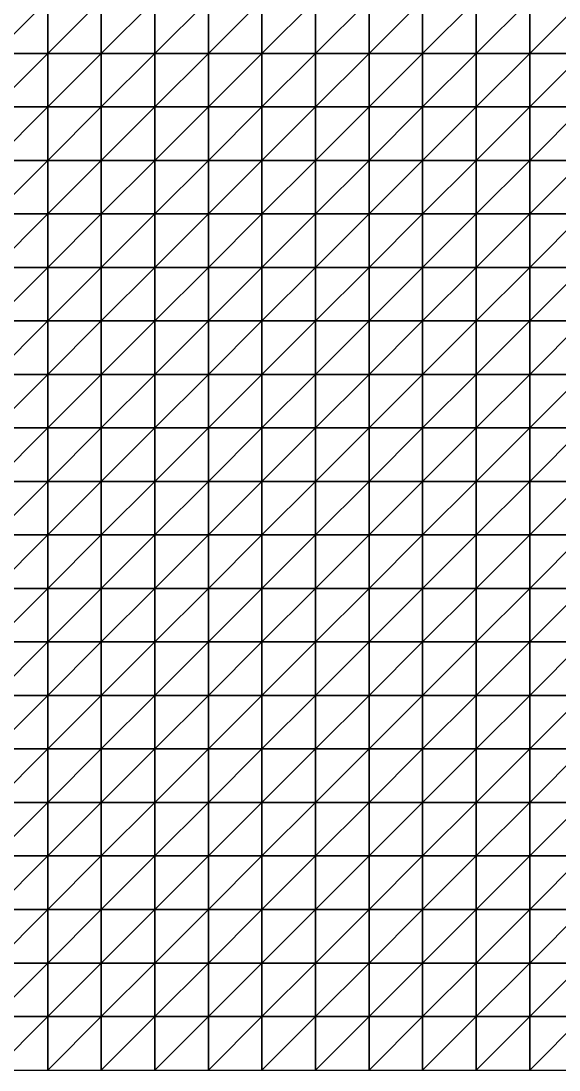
# Model space of a CAD drawing. Header units: metres. Extents: x 351000 to 353000, y 7455000 to 7457000.
# Drawn here: x 351987.5 to 352238.7, y 7455000 to 7455490.1 of the extents above; entities that cross this region are included whole.
import ezdxf

# ---------------------------------------------------------------- set-up
doc = ezdxf.new("R2010")
doc.units = ezdxf.units.M

msp = doc.modelspace()

# ---------------------------------------------------------------- linework, layer by layer
at = {"layer": 'BASE_OF_COVER_BOC'}
for points in [[(351975, 7455475, 1294.78), (352000, 7455475, 1296.85), (352000, 7455500, 1295.2)], [(351975, 7455475, 1294.78), (352000, 7455500, 1295.2), (351975, 7455500, 1294.56)], [(352000, 7455475, 1296.85), (352025, 7455475, 1296.73), (352025, 7455500, 1295)], [(352000, 7455475, 1296.85), (352025, 7455500, 1295), (352000, 7455500, 1295.2)], [(352025, 7455475, 1296.73), (352050, 7455475, 1295.6), (352050, 7455500, 1294.1)], [(352025, 7455475, 1296.73), (352050, 7455500, 1294.1), (352025, 7455500, 1295)], [(352050, 7455475, 1295.6), (352075, 7455475, 1293.83), (352075, 7455500, 1292.49)], [(352050, 7455475, 1295.6), (352075, 7455500, 1292.49), (352050, 7455500, 1294.1)], [(352075, 7455475, 1293.83), (352100, 7455475, 1291.47), (352100, 7455500, 1290.12)], [(352075, 7455475, 1293.83), (352100, 7455500, 1290.12), (352075, 7455500, 1292.49)], [(352100, 7455475, 1291.47), (352125, 7455475, 1288.56), (352125, 7455500, 1287.18)], [(352100, 7455475, 1291.47), (352125, 7455500, 1287.18), (352100, 7455500, 1290.12)], [(352125, 7455475, 1288.56), (352150, 7455475, 1285.32), (352150, 7455500, 1284.12)], [(352125, 7455475, 1288.56), (352150, 7455500, 1284.12), (352125, 7455500, 1287.18)], [(352150, 7455475, 1285.32), (352175, 7455475, 1282.26), (352175, 7455500, 1281.69)], [(352150, 7455475, 1285.32), (352175, 7455500, 1281.69), (352150, 7455500, 1284.12)], [(352175, 7455475, 1282.26), (352200, 7455475, 1280.06), (352200, 7455500, 1280.65)], [(352175, 7455475, 1282.26), (352200, 7455500, 1280.65), (352175, 7455500, 1281.69)], [(352200, 7455475, 1280.06), (352225, 7455475, 1279.4), (352225, 7455500, 1281.49)], [(352200, 7455475, 1280.06), (352225, 7455500, 1281.49), (352200, 7455500, 1280.65)], [(352225, 7455475, 1279.4), (352250, 7455475, 1280.65), (352250, 7455500, 1284.23)], [(352225, 7455475, 1279.4), (352250, 7455500, 1284.23), (352225, 7455500, 1281.49)], [(351975, 7455450, 1292.97), (352000, 7455450, 1295.26), (352000, 7455475, 1296.85)], [(351975, 7455450, 1292.97), (352000, 7455475, 1296.85), (351975, 7455475, 1294.78)], [(352000, 7455450, 1295.26), (352025, 7455450, 1296.57), (352025, 7455475, 1296.73)], [(352000, 7455450, 1295.26), (352025, 7455475, 1296.73), (352000, 7455475, 1296.85)], [(352025, 7455450, 1296.57), (352050, 7455450, 1296.89), (352050, 7455475, 1295.6)], [(352025, 7455450, 1296.57), (352050, 7455475, 1295.6), (352025, 7455475, 1296.73)], [(352050, 7455450, 1296.89), (352075, 7455450, 1294.94), (352075, 7455475, 1293.83)], [(352050, 7455450, 1296.89), (352075, 7455475, 1293.83), (352050, 7455475, 1295.6)], [(352075, 7455450, 1294.94), (352100, 7455450, 1292.58), (352100, 7455475, 1291.47)], [(352075, 7455450, 1294.94), (352100, 7455475, 1291.47), (352075, 7455475, 1293.83)], [(352100, 7455450, 1292.58), (352125, 7455450, 1289.91), (352125, 7455475, 1288.56)], [(352100, 7455450, 1292.58), (352125, 7455475, 1288.56), (352100, 7455475, 1291.47)], [(352125, 7455450, 1289.91), (352150, 7455450, 1286.97), (352150, 7455475, 1285.32)], [(352125, 7455450, 1289.91), (352150, 7455475, 1285.32), (352125, 7455475, 1288.56)], [(352150, 7455450, 1286.97), (352175, 7455450, 1283.96), (352175, 7455475, 1282.26)], [(352150, 7455450, 1286.97), (352175, 7455475, 1282.26), (352150, 7455475, 1285.32)], [(352175, 7455450, 1283.96), (352200, 7455450, 1281.31), (352200, 7455475, 1280.06)], [(352175, 7455450, 1283.96), (352200, 7455475, 1280.06), (352175, 7455475, 1282.26)], [(352200, 7455450, 1281.31), (352225, 7455450, 1279.61), (352225, 7455475, 1279.4)], [(352200, 7455450, 1281.31), (352225, 7455475, 1279.4), (352200, 7455475, 1280.06)], [(352225, 7455450, 1279.61), (352250, 7455450, 1279.4), (352250, 7455475, 1280.65)], [(352225, 7455450, 1279.61), (352250, 7455475, 1280.65), (352225, 7455475, 1279.4)], [(351975, 7455425, 1290.43), (352000, 7455425, 1293.07), (352000, 7455450, 1295.26)], [(351975, 7455425, 1290.43), (352000, 7455450, 1295.26), (351975, 7455450, 1292.97)], [(352000, 7455425, 1293.07), (352025, 7455425, 1294.92), (352025, 7455450, 1296.57)], [(352000, 7455425, 1293.07), (352025, 7455450, 1296.57), (352000, 7455450, 1295.26)], [(352025, 7455425, 1294.92), (352050, 7455425, 1295.88), (352050, 7455450, 1296.89)], [(352025, 7455425, 1294.92), (352050, 7455450, 1296.89), (352025, 7455450, 1296.57)], [(352050, 7455425, 1295.88), (352075, 7455425, 1295.55), (352075, 7455450, 1294.94)], [(352050, 7455425, 1295.88), (352075, 7455450, 1294.94), (352050, 7455450, 1296.89)], [(352075, 7455425, 1295.55), (352100, 7455425, 1293.26), (352100, 7455450, 1292.58)], [(352075, 7455425, 1295.55), (352100, 7455450, 1292.58), (352075, 7455450, 1294.94)], [(352100, 7455425, 1293.26), (352125, 7455425, 1290.9), (352125, 7455450, 1289.91)], [(352100, 7455425, 1293.26), (352125, 7455450, 1289.91), (352100, 7455450, 1292.58)], [(352125, 7455425, 1290.9), (352150, 7455425, 1288.53), (352150, 7455450, 1286.97)], [(352125, 7455425, 1290.9), (352150, 7455450, 1286.97), (352125, 7455450, 1289.91)], [(352150, 7455425, 1288.53), (352175, 7455425, 1286.1), (352175, 7455450, 1283.96)], [(352150, 7455425, 1288.53), (352175, 7455450, 1283.96), (352150, 7455450, 1286.97)], [(352175, 7455425, 1286.1), (352200, 7455425, 1283.7), (352200, 7455450, 1281.31)], [(352175, 7455425, 1286.1), (352200, 7455450, 1281.31), (352175, 7455450, 1283.96)], [(352200, 7455425, 1283.7), (352225, 7455425, 1281.62), (352225, 7455450, 1279.61)], [(352200, 7455425, 1283.7), (352225, 7455450, 1279.61), (352200, 7455450, 1281.31)], [(352225, 7455425, 1281.62), (352250, 7455425, 1280.34), (352250, 7455450, 1279.4)], [(352225, 7455425, 1281.62), (352250, 7455450, 1279.4), (352225, 7455450, 1279.61)], [(351975, 7455400, 1287.72), (352000, 7455400, 1290.81), (352000, 7455425, 1293.07)], [(351975, 7455400, 1287.72), (352000, 7455425, 1293.07), (351975, 7455425, 1290.43)], [(352000, 7455400, 1290.81), (352025, 7455400, 1293.33), (352025, 7455425, 1294.92)], [(352000, 7455400, 1290.81), (352025, 7455425, 1294.92), (352000, 7455425, 1293.07)], [(352025, 7455400, 1293.33), (352050, 7455400, 1295.08), (352050, 7455425, 1295.88)], [(352025, 7455400, 1293.33), (352050, 7455425, 1295.88), (352025, 7455425, 1294.92)], [(352050, 7455400, 1295.08), (352075, 7455400, 1295.51), (352075, 7455425, 1295.55)], [(352050, 7455400, 1295.08), (352075, 7455425, 1295.55), (352050, 7455425, 1295.88)], [(352075, 7455400, 1295.51), (352100, 7455400, 1293.53), (352100, 7455425, 1293.26)], [(352075, 7455400, 1295.51), (352100, 7455425, 1293.26), (352075, 7455425, 1295.55)], [(352100, 7455400, 1293.53), (352125, 7455400, 1291.59), (352125, 7455425, 1290.9)], [(352100, 7455400, 1293.53), (352125, 7455425, 1290.9), (352100, 7455425, 1293.26)], [(352125, 7455400, 1291.59), (352150, 7455400, 1289.84), (352150, 7455425, 1288.53)], [(352125, 7455400, 1291.59), (352150, 7455425, 1288.53), (352125, 7455425, 1290.9)], [(352150, 7455400, 1289.84), (352175, 7455400, 1288.21), (352175, 7455425, 1286.1)], [(352150, 7455400, 1289.84), (352175, 7455425, 1286.1), (352150, 7455425, 1288.53)], [(352175, 7455400, 1288.21), (352200, 7455400, 1286.48), (352200, 7455425, 1283.7)], [(352175, 7455400, 1288.21), (352200, 7455425, 1283.7), (352175, 7455425, 1286.1)], [(352200, 7455400, 1286.48), (352225, 7455400, 1284.62), (352225, 7455425, 1281.62)], [(352200, 7455400, 1286.48), (352225, 7455425, 1281.62), (352200, 7455425, 1283.7)], [(352225, 7455400, 1284.62), (352250, 7455400, 1282.82), (352250, 7455425, 1280.34)], [(352225, 7455400, 1284.62), (352250, 7455425, 1280.34), (352225, 7455425, 1281.62)], [(351975, 7455375, 1285.42), (352000, 7455375, 1288.95), (352000, 7455400, 1290.81)], [(351975, 7455375, 1285.42), (352000, 7455400, 1290.81), (351975, 7455400, 1287.72)], [(352000, 7455375, 1288.95), (352025, 7455375, 1292.11), (352025, 7455400, 1293.33)], [(352000, 7455375, 1288.95), (352025, 7455400, 1293.33), (352000, 7455400, 1290.81)], [(352025, 7455375, 1292.11), (352050, 7455375, 1294.64), (352050, 7455400, 1295.08)], [(352025, 7455375, 1292.11), (352050, 7455400, 1295.08), (352025, 7455400, 1293.33)], [(352050, 7455375, 1294.64), (352075, 7455375, 1294.9), (352075, 7455400, 1295.51)], [(352050, 7455375, 1294.64), (352075, 7455400, 1295.51), (352050, 7455400, 1295.08)], [(352075, 7455375, 1294.9), (352100, 7455375, 1293.65), (352100, 7455400, 1293.53)], [(352075, 7455375, 1294.9), (352100, 7455400, 1293.53), (352075, 7455400, 1295.51)], [(352100, 7455375, 1293.65), (352125, 7455375, 1292.23), (352125, 7455400, 1291.59)], [(352100, 7455375, 1293.65), (352125, 7455400, 1291.59), (352100, 7455400, 1293.53)], [(352125, 7455375, 1292.23), (352150, 7455375, 1291.02), (352150, 7455400, 1289.84)], [(352125, 7455375, 1292.23), (352150, 7455400, 1289.84), (352125, 7455400, 1291.59)], [(352150, 7455375, 1291.02), (352175, 7455375, 1290.02), (352175, 7455400, 1288.21)], [(352150, 7455375, 1291.02), (352175, 7455400, 1288.21), (352150, 7455400, 1289.84)], [(352175, 7455375, 1290.02), (352200, 7455375, 1288.98), (352200, 7455400, 1286.48)], [(352175, 7455375, 1290.02), (352200, 7455400, 1286.48), (352175, 7455400, 1288.21)], [(352200, 7455375, 1288.98), (352225, 7455375, 1287.58), (352225, 7455400, 1284.62)], [(352200, 7455375, 1288.98), (352225, 7455400, 1284.62), (352200, 7455400, 1286.48)], [(352225, 7455375, 1287.58), (352250, 7455375, 1285.46), (352250, 7455400, 1282.82)], [(352225, 7455375, 1287.58), (352250, 7455400, 1282.82), (352225, 7455400, 1284.62)], [(351975, 7455350, 1282.24), (352000, 7455350, 1286.82), (352000, 7455375, 1288.95)], [(351975, 7455350, 1282.24), (352000, 7455375, 1288.95), (351975, 7455375, 1285.42)], [(352000, 7455350, 1286.82), (352025, 7455350, 1290.61), (352025, 7455375, 1292.11)], [(352000, 7455350, 1286.82), (352025, 7455375, 1292.11), (352000, 7455375, 1288.95)], [(352025, 7455350, 1290.61), (352050, 7455350, 1293.07), (352050, 7455375, 1294.64)], [(352025, 7455350, 1290.61), (352050, 7455375, 1294.64), (352025, 7455375, 1292.11)], [(352050, 7455350, 1293.07), (352075, 7455350, 1294.06), (352075, 7455375, 1294.9)], [(352050, 7455350, 1293.07), (352075, 7455375, 1294.9), (352050, 7455375, 1294.64)], [(352075, 7455350, 1294.06), (352100, 7455350, 1293.88), (352100, 7455375, 1293.65)], [(352075, 7455350, 1294.06), (352100, 7455375, 1293.65), (352075, 7455375, 1294.9)], [(352100, 7455350, 1293.88), (352125, 7455350, 1293.07), (352125, 7455375, 1292.23)], [(352100, 7455350, 1293.88), (352125, 7455375, 1292.23), (352100, 7455375, 1293.65)], [(352125, 7455350, 1293.07), (352150, 7455350, 1292.15), (352150, 7455375, 1291.02)], [(352125, 7455350, 1293.07), (352150, 7455375, 1291.02), (352125, 7455375, 1292.23)], [(352150, 7455350, 1292.15), (352175, 7455350, 1291.36), (352175, 7455375, 1290.02)], [(352150, 7455350, 1292.15), (352175, 7455375, 1290.02), (352150, 7455375, 1291.02)], [(352175, 7455350, 1291.36), (352200, 7455350, 1290.57), (352200, 7455375, 1288.98)], [(352175, 7455350, 1291.36), (352200, 7455375, 1288.98), (352175, 7455375, 1290.02)], [(352200, 7455350, 1290.57), (352225, 7455350, 1289.48), (352225, 7455375, 1287.58)], [(352200, 7455350, 1290.57), (352225, 7455375, 1287.58), (352200, 7455375, 1288.98)], [(352225, 7455350, 1289.48), (352250, 7455350, 1286.37), (352250, 7455375, 1285.46)], [(352225, 7455350, 1289.48), (352250, 7455375, 1285.46), (352225, 7455375, 1287.58)], [(351975, 7455325, 1278.02), (352000, 7455325, 1282.52), (352000, 7455350, 1286.82)], [(351975, 7455325, 1278.02), (352000, 7455350, 1286.82), (351975, 7455350, 1282.24)], [(352000, 7455325, 1282.52), (352025, 7455325, 1287.05), (352025, 7455350, 1290.61)], [(352000, 7455325, 1282.52), (352025, 7455350, 1290.61), (352000, 7455350, 1286.82)], [(352025, 7455325, 1287.05), (352050, 7455325, 1290.82), (352050, 7455350, 1293.07)], [(352025, 7455325, 1287.05), (352050, 7455350, 1293.07), (352025, 7455350, 1290.61)], [(352050, 7455325, 1290.82), (352075, 7455325, 1293.25), (352075, 7455350, 1294.06)], [(352050, 7455325, 1290.82), (352075, 7455350, 1294.06), (352050, 7455350, 1293.07)], [(352075, 7455325, 1293.25), (352100, 7455325, 1294.2), (352100, 7455350, 1293.88)], [(352075, 7455325, 1293.25), (352100, 7455350, 1293.88), (352075, 7455350, 1294.06)], [(352100, 7455325, 1294.2), (352125, 7455325, 1293.96), (352125, 7455350, 1293.07)], [(352100, 7455325, 1294.2), (352125, 7455350, 1293.07), (352100, 7455350, 1293.88)], [(352125, 7455325, 1293.96), (352150, 7455325, 1293.04), (352150, 7455350, 1292.15)], [(352125, 7455325, 1293.96), (352150, 7455350, 1292.15), (352125, 7455350, 1293.07)], [(352150, 7455325, 1293.04), (352175, 7455325, 1291.91), (352175, 7455350, 1291.36)], [(352150, 7455325, 1293.04), (352175, 7455350, 1291.36), (352150, 7455350, 1292.15)], [(352175, 7455325, 1291.91), (352200, 7455325, 1290.78), (352200, 7455350, 1290.57)], [(352175, 7455325, 1291.91), (352200, 7455350, 1290.57), (352175, 7455350, 1291.36)], [(352200, 7455325, 1290.78), (352225, 7455325, 1289.53), (352225, 7455350, 1289.48)], [(352200, 7455325, 1290.78), (352225, 7455350, 1289.48), (352200, 7455350, 1290.57)], [(352225, 7455325, 1289.53), (352250, 7455325, 1287.32), (352250, 7455350, 1286.37)], [(352225, 7455325, 1289.53), (352250, 7455350, 1286.37), (352225, 7455350, 1289.48)], [(351975, 7455300, 1276.53), (352000, 7455300, 1280.46), (352000, 7455325, 1282.52)], [(351975, 7455300, 1276.53), (352000, 7455325, 1282.52), (351975, 7455325, 1278.02)], [(352000, 7455300, 1280.46), (352025, 7455300, 1284.98), (352025, 7455325, 1287.05)], [(352000, 7455300, 1280.46), (352025, 7455325, 1287.05), (352000, 7455325, 1282.52)], [(352025, 7455300, 1284.98), (352050, 7455300, 1289.28), (352050, 7455325, 1290.82)], [(352025, 7455300, 1284.98), (352050, 7455325, 1290.82), (352025, 7455325, 1287.05)], [(352050, 7455300, 1289.28), (352075, 7455300, 1292.54), (352075, 7455325, 1293.25)], [(352050, 7455300, 1289.28), (352075, 7455325, 1293.25), (352050, 7455325, 1290.82)], [(352075, 7455300, 1292.54), (352100, 7455300, 1294.24), (352100, 7455325, 1294.2)], [(352075, 7455300, 1292.54), (352100, 7455325, 1294.2), (352075, 7455325, 1293.25)], [(352100, 7455300, 1294.24), (352125, 7455300, 1294.32), (352125, 7455325, 1293.96)], [(352100, 7455300, 1294.24), (352125, 7455325, 1293.96), (352100, 7455325, 1294.2)], [(352125, 7455300, 1294.32), (352150, 7455300, 1293.15), (352150, 7455325, 1293.04)], [(352125, 7455300, 1294.32), (352150, 7455325, 1293.04), (352125, 7455325, 1293.96)], [(352150, 7455300, 1293.15), (352175, 7455300, 1291.34), (352175, 7455325, 1291.91)], [(352150, 7455300, 1293.15), (352175, 7455325, 1291.91), (352150, 7455325, 1293.04)], [(352175, 7455300, 1291.34), (352200, 7455300, 1289.41), (352200, 7455325, 1290.78)], [(352175, 7455300, 1291.34), (352200, 7455325, 1290.78), (352175, 7455325, 1291.91)], [(352200, 7455300, 1289.41), (352225, 7455300, 1287.61), (352225, 7455325, 1289.53)], [(352200, 7455300, 1289.41), (352225, 7455325, 1289.53), (352200, 7455325, 1290.78)], [(352225, 7455300, 1287.61), (352250, 7455300, 1285.84), (352250, 7455325, 1287.32)], [(352225, 7455300, 1287.61), (352250, 7455325, 1287.32), (352225, 7455325, 1289.53)], [(351975, 7455275, 1278.51), (352000, 7455275, 1281.41), (352000, 7455300, 1280.46)], [(351975, 7455275, 1278.51), (352000, 7455300, 1280.46), (351975, 7455300, 1276.53)], [(352000, 7455275, 1281.41), (352025, 7455275, 1284.97), (352025, 7455300, 1284.98)], [(352000, 7455275, 1281.41), (352025, 7455300, 1284.98), (352000, 7455300, 1280.46)], [(352025, 7455275, 1284.97), (352050, 7455275, 1288.65), (352050, 7455300, 1289.28)], [(352025, 7455275, 1284.97), (352050, 7455300, 1289.28), (352025, 7455300, 1284.98)], [(352050, 7455275, 1288.65), (352075, 7455275, 1291.69), (352075, 7455300, 1292.54)], [(352050, 7455275, 1288.65), (352075, 7455300, 1292.54), (352050, 7455300, 1289.28)], [(352075, 7455275, 1291.69), (352100, 7455275, 1293.39), (352100, 7455300, 1294.24)], [(352075, 7455275, 1291.69), (352100, 7455300, 1294.24), (352075, 7455300, 1292.54)], [(352100, 7455275, 1293.39), (352125, 7455275, 1293.42), (352125, 7455300, 1294.32)], [(352100, 7455275, 1293.39), (352125, 7455300, 1294.32), (352100, 7455300, 1294.24)], [(352125, 7455275, 1293.42), (352150, 7455275, 1291.93), (352150, 7455300, 1293.15)], [(352125, 7455275, 1293.42), (352150, 7455300, 1293.15), (352125, 7455300, 1294.32)], [(352150, 7455275, 1291.93), (352175, 7455275, 1289.47), (352175, 7455300, 1291.34)], [(352150, 7455275, 1291.93), (352175, 7455300, 1291.34), (352150, 7455300, 1293.15)], [(352175, 7455275, 1289.47), (352200, 7455275, 1286.76), (352200, 7455300, 1289.41)], [(352175, 7455275, 1289.47), (352200, 7455300, 1289.41), (352175, 7455300, 1291.34)], [(352200, 7455275, 1286.76), (352225, 7455275, 1284.37), (352225, 7455300, 1287.61)], [(352200, 7455275, 1286.76), (352225, 7455300, 1287.61), (352200, 7455300, 1289.41)], [(352225, 7455275, 1284.37), (352250, 7455275, 1282.53), (352250, 7455300, 1285.84)], [(352225, 7455275, 1284.37), (352250, 7455300, 1285.84), (352225, 7455300, 1287.61)], [(351975, 7455250, 1283.41), (352000, 7455250, 1284.94), (352000, 7455275, 1281.41)], [(351975, 7455250, 1283.41), (352000, 7455275, 1281.41), (351975, 7455275, 1278.51)], [(352000, 7455250, 1284.94), (352025, 7455250, 1286.73), (352025, 7455275, 1284.97)], [(352000, 7455250, 1284.94), (352025, 7455275, 1284.97), (352000, 7455275, 1281.41)], [(352025, 7455250, 1286.73), (352050, 7455250, 1288.66), (352050, 7455275, 1288.65)], [(352025, 7455250, 1286.73), (352050, 7455275, 1288.65), (352025, 7455275, 1284.97)], [(352050, 7455250, 1288.66), (352075, 7455250, 1290.34), (352075, 7455275, 1291.69)], [(352050, 7455250, 1288.66), (352075, 7455275, 1291.69), (352050, 7455275, 1288.65)], [(352075, 7455250, 1290.34), (352100, 7455250, 1291.21), (352100, 7455275, 1293.39)], [(352075, 7455250, 1290.34), (352100, 7455275, 1293.39), (352075, 7455275, 1291.69)], [(352100, 7455250, 1291.21), (352125, 7455250, 1290.87), (352125, 7455275, 1293.42)], [(352100, 7455250, 1291.21), (352125, 7455275, 1293.42), (352100, 7455275, 1293.39)], [(352125, 7455250, 1290.87), (352150, 7455250, 1289.21), (352150, 7455275, 1291.93)], [(352125, 7455250, 1290.87), (352150, 7455275, 1291.93), (352125, 7455275, 1293.42)], [(352150, 7455250, 1289.21), (352175, 7455250, 1286.59), (352175, 7455275, 1289.47)], [(352150, 7455250, 1289.21), (352175, 7455275, 1289.47), (352150, 7455275, 1291.93)], [(352175, 7455250, 1286.59), (352200, 7455250, 1283.66), (352200, 7455275, 1286.76)], [(352175, 7455250, 1286.59), (352200, 7455275, 1286.76), (352175, 7455275, 1289.47)], [(352200, 7455250, 1283.66), (352225, 7455250, 1281.15), (352225, 7455275, 1284.37)], [(352200, 7455250, 1283.66), (352225, 7455275, 1284.37), (352200, 7455275, 1286.76)], [(352225, 7455250, 1281.15), (352250, 7455250, 1279.53), (352250, 7455275, 1282.53)], [(352225, 7455250, 1281.15), (352250, 7455275, 1282.53), (352225, 7455275, 1284.37)], [(351975, 7455225, 1288.73), (352000, 7455225, 1289.41), (352000, 7455250, 1284.94)], [(351975, 7455225, 1288.73), (352000, 7455250, 1284.94), (351975, 7455250, 1283.41)], [(352000, 7455225, 1289.41), (352025, 7455225, 1289.23), (352025, 7455250, 1286.73)], [(352000, 7455225, 1289.41), (352025, 7455250, 1286.73), (352000, 7455250, 1284.94)], [(352025, 7455225, 1289.23), (352050, 7455225, 1288.78), (352050, 7455250, 1288.66)], [(352025, 7455225, 1289.23), (352050, 7455250, 1288.66), (352025, 7455250, 1286.73)], [(352050, 7455225, 1288.78), (352075, 7455225, 1288.36), (352075, 7455250, 1290.34)], [(352050, 7455225, 1288.78), (352075, 7455250, 1290.34), (352050, 7455250, 1288.66)], [(352075, 7455225, 1288.36), (352100, 7455225, 1287.85), (352100, 7455250, 1291.21)], [(352075, 7455225, 1288.36), (352100, 7455250, 1291.21), (352075, 7455250, 1290.34)], [(352100, 7455225, 1287.85), (352125, 7455225, 1286.96), (352125, 7455250, 1290.87)], [(352100, 7455225, 1287.85), (352125, 7455250, 1290.87), (352100, 7455250, 1291.21)], [(352125, 7455225, 1286.96), (352150, 7455225, 1285.48), (352150, 7455250, 1289.21)], [(352125, 7455225, 1286.96), (352150, 7455250, 1289.21), (352125, 7455250, 1290.87)], [(352150, 7455225, 1285.48), (352175, 7455225, 1283.46), (352175, 7455250, 1286.59)], [(352150, 7455225, 1285.48), (352175, 7455250, 1286.59), (352150, 7455250, 1289.21)], [(352175, 7455225, 1283.46), (352200, 7455225, 1281.26), (352200, 7455250, 1283.66)], [(352175, 7455225, 1283.46), (352200, 7455250, 1283.66), (352175, 7455250, 1286.59)], [(352200, 7455225, 1281.26), (352225, 7455225, 1279.45), (352225, 7455250, 1281.15)], [(352200, 7455225, 1281.26), (352225, 7455250, 1281.15), (352200, 7455250, 1283.66)], [(352225, 7455225, 1279.45), (352250, 7455225, 1278.53), (352250, 7455250, 1279.53)], [(352225, 7455225, 1279.45), (352250, 7455250, 1279.53), (352225, 7455250, 1281.15)], [(351975, 7455200, 1289.91), (352000, 7455200, 1289.63), (352000, 7455225, 1289.41)], [(351975, 7455200, 1289.91), (352000, 7455225, 1289.41), (351975, 7455225, 1288.73)], [(352000, 7455200, 1289.63), (352025, 7455200, 1289.58), (352025, 7455225, 1289.23)], [(352000, 7455200, 1289.63), (352025, 7455225, 1289.23), (352000, 7455225, 1289.41)], [(352025, 7455200, 1289.58), (352050, 7455200, 1288.58), (352050, 7455225, 1288.78)], [(352025, 7455200, 1289.58), (352050, 7455225, 1288.78), (352025, 7455225, 1289.23)], [(352050, 7455200, 1288.58), (352075, 7455200, 1286.06), (352075, 7455225, 1288.36)], [(352050, 7455200, 1288.58), (352075, 7455225, 1288.36), (352050, 7455225, 1288.78)], [(352075, 7455200, 1286.06), (352100, 7455200, 1284.1), (352100, 7455225, 1287.85)], [(352075, 7455200, 1286.06), (352100, 7455225, 1287.85), (352075, 7455225, 1288.36)], [(352100, 7455200, 1284.1), (352125, 7455200, 1282.76), (352125, 7455225, 1286.96)], [(352100, 7455200, 1284.1), (352125, 7455225, 1286.96), (352100, 7455225, 1287.85)], [(352125, 7455200, 1282.76), (352150, 7455200, 1281.85), (352150, 7455225, 1285.48)], [(352125, 7455200, 1282.76), (352150, 7455225, 1285.48), (352125, 7455225, 1286.96)], [(352150, 7455200, 1281.85), (352175, 7455200, 1281.14), (352175, 7455225, 1283.46)], [(352150, 7455200, 1281.85), (352175, 7455225, 1283.46), (352150, 7455225, 1285.48)], [(352175, 7455200, 1281.14), (352200, 7455200, 1280.55), (352200, 7455225, 1281.26)], [(352175, 7455200, 1281.14), (352200, 7455225, 1281.26), (352175, 7455225, 1283.46)], [(352200, 7455200, 1280.55), (352225, 7455200, 1280.24), (352225, 7455225, 1279.45)], [(352200, 7455200, 1280.55), (352225, 7455225, 1279.45), (352200, 7455225, 1281.26)], [(352225, 7455200, 1280.24), (352250, 7455200, 1280.5), (352250, 7455225, 1278.53)], [(352225, 7455200, 1280.24), (352250, 7455225, 1278.53), (352225, 7455225, 1279.45)], [(351975, 7455175, 1290.62), (352000, 7455175, 1289.66), (352000, 7455200, 1289.63)], [(351975, 7455175, 1290.62), (352000, 7455200, 1289.63), (351975, 7455200, 1289.91)], [(352000, 7455175, 1289.66), (352025, 7455175, 1288.94), (352025, 7455200, 1289.58)], [(352000, 7455175, 1289.66), (352025, 7455200, 1289.58), (352000, 7455200, 1289.63)], [(352025, 7455175, 1288.94), (352050, 7455175, 1288.04), (352050, 7455200, 1288.58)], [(352025, 7455175, 1288.94), (352050, 7455200, 1288.58), (352025, 7455200, 1289.58)], [(352050, 7455175, 1288.04), (352075, 7455175, 1284.13), (352075, 7455200, 1286.06)], [(352050, 7455175, 1288.04), (352075, 7455200, 1286.06), (352050, 7455200, 1288.58)], [(352075, 7455175, 1284.13), (352100, 7455175, 1281.2), (352100, 7455200, 1284.1)], [(352075, 7455175, 1284.13), (352100, 7455200, 1284.1), (352075, 7455200, 1286.06)], [(352100, 7455175, 1281.2), (352125, 7455175, 1279.67), (352125, 7455200, 1282.76)], [(352100, 7455175, 1281.2), (352125, 7455200, 1282.76), (352100, 7455200, 1284.1)], [(352125, 7455175, 1279.67), (352150, 7455175, 1279.53), (352150, 7455200, 1281.85)], [(352125, 7455175, 1279.67), (352150, 7455200, 1281.85), (352125, 7455200, 1282.76)], [(352150, 7455175, 1279.53), (352175, 7455175, 1280.42), (352175, 7455200, 1281.14)], [(352150, 7455175, 1279.53), (352175, 7455200, 1281.14), (352150, 7455200, 1281.85)], [(352175, 7455175, 1280.42), (352200, 7455175, 1281.85), (352200, 7455200, 1280.55)], [(352175, 7455175, 1280.42), (352200, 7455200, 1280.55), (352175, 7455200, 1281.14)], [(352200, 7455175, 1281.85), (352225, 7455175, 1283.47), (352225, 7455200, 1280.24)], [(352200, 7455175, 1281.85), (352225, 7455200, 1280.24), (352200, 7455200, 1280.55)], [(352225, 7455175, 1283.47), (352250, 7455175, 1285.12), (352250, 7455200, 1280.5)], [(352225, 7455175, 1283.47), (352250, 7455200, 1280.5), (352225, 7455200, 1280.24)], [(351975, 7455150, 1290.89), (352000, 7455150, 1289.66), (352000, 7455175, 1289.66)], [(351975, 7455150, 1290.89), (352000, 7455175, 1289.66), (351975, 7455175, 1290.62)], [(352000, 7455150, 1289.66), (352025, 7455150, 1288.61), (352025, 7455175, 1288.94)], [(352000, 7455150, 1289.66), (352025, 7455175, 1288.94), (352000, 7455175, 1289.66)], [(352025, 7455150, 1288.61), (352050, 7455150, 1287.46), (352050, 7455175, 1288.04)], [(352025, 7455150, 1288.61), (352050, 7455175, 1288.04), (352025, 7455175, 1288.94)], [(352050, 7455150, 1287.46), (352075, 7455150, 1283.33), (352075, 7455175, 1284.13)], [(352050, 7455150, 1287.46), (352075, 7455175, 1284.13), (352050, 7455175, 1288.04)], [(352075, 7455150, 1283.33), (352100, 7455150, 1280.17), (352100, 7455175, 1281.2)], [(352075, 7455150, 1283.33), (352100, 7455175, 1281.2), (352075, 7455175, 1284.13)], [(352100, 7455150, 1280.17), (352125, 7455150, 1278.73), (352125, 7455175, 1279.67)], [(352100, 7455150, 1280.17), (352125, 7455175, 1279.67), (352100, 7455175, 1281.2)], [(352125, 7455150, 1278.73), (352150, 7455150, 1279.26), (352150, 7455175, 1279.53)], [(352125, 7455150, 1278.73), (352150, 7455175, 1279.53), (352125, 7455175, 1279.67)], [(352150, 7455150, 1279.26), (352175, 7455150, 1281.43), (352175, 7455175, 1280.42)], [(352150, 7455150, 1279.26), (352175, 7455175, 1280.42), (352150, 7455175, 1279.53)], [(352175, 7455150, 1281.43), (352200, 7455150, 1284.56), (352200, 7455175, 1281.85)], [(352175, 7455150, 1281.43), (352200, 7455175, 1281.85), (352175, 7455175, 1280.42)], [(352200, 7455150, 1284.56), (352225, 7455150, 1287.86), (352225, 7455175, 1283.47)], [(352200, 7455150, 1284.56), (352225, 7455175, 1283.47), (352200, 7455175, 1281.85)], [(352225, 7455150, 1287.86), (352250, 7455150, 1290.72), (352250, 7455175, 1285.12)], [(352225, 7455150, 1287.86), (352250, 7455175, 1285.12), (352225, 7455175, 1283.47)], [(351975, 7455125, 1290.84), (352000, 7455125, 1289.75), (352000, 7455150, 1289.66)], [(351975, 7455125, 1290.84), (352000, 7455150, 1289.66), (351975, 7455150, 1290.89)], [(352000, 7455125, 1289.75), (352025, 7455125, 1288.74), (352025, 7455150, 1288.61)], [(352000, 7455125, 1289.75), (352025, 7455150, 1288.61), (352000, 7455150, 1289.66)], [(352025, 7455125, 1288.74), (352050, 7455125, 1287.26), (352050, 7455150, 1287.46)], [(352025, 7455125, 1288.74), (352050, 7455150, 1287.46), (352025, 7455150, 1288.61)], [(352050, 7455125, 1287.26), (352075, 7455125, 1283.98), (352075, 7455150, 1283.33)], [(352050, 7455125, 1287.26), (352075, 7455150, 1283.33), (352050, 7455150, 1287.46)], [(352075, 7455125, 1283.98), (352100, 7455125, 1281.3), (352100, 7455150, 1280.17)], [(352075, 7455125, 1283.98), (352100, 7455150, 1280.17), (352075, 7455150, 1283.33)], [(352100, 7455125, 1281.3), (352125, 7455125, 1280.08), (352125, 7455150, 1278.73)], [(352100, 7455125, 1281.3), (352125, 7455150, 1278.73), (352100, 7455150, 1280.17)], [(352125, 7455125, 1280.08), (352150, 7455125, 1280.81), (352150, 7455150, 1279.26)], [(352125, 7455125, 1280.08), (352150, 7455150, 1279.26), (352125, 7455150, 1278.73)], [(352150, 7455125, 1280.81), (352175, 7455125, 1283.43), (352175, 7455150, 1281.43)], [(352150, 7455125, 1280.81), (352175, 7455150, 1281.43), (352150, 7455150, 1279.26)], [(352175, 7455125, 1283.43), (352200, 7455125, 1287.29), (352200, 7455150, 1284.56)], [(352175, 7455125, 1283.43), (352200, 7455150, 1284.56), (352175, 7455150, 1281.43)], [(352200, 7455125, 1287.29), (352225, 7455125, 1291.47), (352225, 7455150, 1287.86)], [(352200, 7455125, 1287.29), (352225, 7455150, 1287.86), (352200, 7455150, 1284.56)], [(352225, 7455125, 1291.47), (352250, 7455125, 1294.99), (352250, 7455150, 1290.72)], [(352225, 7455125, 1291.47), (352250, 7455150, 1290.72), (352225, 7455150, 1287.86)], [(351975, 7455100, 1289.61), (352000, 7455100, 1289.6), (352000, 7455125, 1289.75)], [(351975, 7455100, 1289.61), (352000, 7455125, 1289.75), (351975, 7455125, 1290.84)], [(352000, 7455100, 1289.6), (352025, 7455100, 1288.97), (352025, 7455125, 1288.74)], [(352000, 7455100, 1289.6), (352025, 7455125, 1288.74), (352000, 7455125, 1289.75)], [(352025, 7455100, 1288.97), (352050, 7455100, 1287.6), (352050, 7455125, 1287.26)], [(352025, 7455100, 1288.97), (352050, 7455125, 1287.26), (352025, 7455125, 1288.74)], [(352050, 7455100, 1287.6), (352075, 7455100, 1285.7), (352075, 7455125, 1283.98)], [(352050, 7455100, 1287.6), (352075, 7455125, 1283.98), (352050, 7455125, 1287.26)], [(352075, 7455100, 1285.7), (352100, 7455100, 1283.82), (352100, 7455125, 1281.3)], [(352075, 7455100, 1285.7), (352100, 7455125, 1281.3), (352075, 7455125, 1283.98)], [(352100, 7455100, 1283.82), (352125, 7455100, 1282.72), (352125, 7455125, 1280.08)], [(352100, 7455100, 1283.82), (352125, 7455125, 1280.08), (352100, 7455125, 1281.3)], [(352125, 7455100, 1282.72), (352150, 7455100, 1283.05), (352150, 7455125, 1280.81)], [(352125, 7455100, 1282.72), (352150, 7455125, 1280.81), (352125, 7455125, 1280.08)], [(352150, 7455100, 1283.05), (352175, 7455100, 1285.05), (352175, 7455125, 1283.43)], [(352150, 7455100, 1283.05), (352175, 7455125, 1283.43), (352150, 7455125, 1280.81)], [(352175, 7455100, 1285.05), (352200, 7455100, 1288.43), (352200, 7455125, 1287.29)], [(352175, 7455100, 1285.05), (352200, 7455125, 1287.29), (352175, 7455125, 1283.43)], [(352200, 7455100, 1288.43), (352225, 7455100, 1292.39), (352225, 7455125, 1291.47)], [(352200, 7455100, 1288.43), (352225, 7455125, 1291.47), (352200, 7455125, 1287.29)], [(352225, 7455100, 1292.39), (352250, 7455100, 1295.93), (352250, 7455125, 1294.99)], [(352225, 7455100, 1292.39), (352250, 7455125, 1294.99), (352225, 7455125, 1291.47)], [(351975, 7455075, 1286.67), (352000, 7455075, 1287.59), (352000, 7455100, 1289.6)], [(351975, 7455075, 1286.67), (352000, 7455100, 1289.6), (351975, 7455100, 1289.61)], [(352000, 7455075, 1287.59), (352025, 7455075, 1288.18), (352025, 7455100, 1288.97)], [(352000, 7455075, 1287.59), (352025, 7455100, 1288.97), (352000, 7455100, 1289.6)], [(352025, 7455075, 1288.18), (352050, 7455075, 1288.17), (352050, 7455100, 1287.6)], [(352025, 7455075, 1288.18), (352050, 7455100, 1287.6), (352025, 7455100, 1288.97)], [(352050, 7455075, 1288.17), (352075, 7455075, 1287.45), (352075, 7455100, 1285.7)], [(352050, 7455075, 1288.17), (352075, 7455100, 1285.7), (352050, 7455100, 1287.6)], [(352075, 7455075, 1287.45), (352100, 7455075, 1286.2), (352100, 7455100, 1283.82)], [(352075, 7455075, 1287.45), (352100, 7455100, 1283.82), (352075, 7455100, 1285.7)], [(352100, 7455075, 1286.2), (352125, 7455075, 1284.94), (352125, 7455100, 1282.72)], [(352100, 7455075, 1286.2), (352125, 7455100, 1282.72), (352100, 7455100, 1283.82)], [(352125, 7455075, 1284.94), (352150, 7455075, 1284.33), (352150, 7455100, 1283.05)], [(352125, 7455075, 1284.94), (352150, 7455100, 1283.05), (352125, 7455100, 1282.72)], [(352150, 7455075, 1284.33), (352175, 7455075, 1284.91), (352175, 7455100, 1285.05)], [(352150, 7455075, 1284.33), (352175, 7455100, 1285.05), (352150, 7455100, 1283.05)], [(352175, 7455075, 1284.91), (352200, 7455075, 1286.83), (352200, 7455100, 1288.43)], [(352175, 7455075, 1284.91), (352200, 7455100, 1288.43), (352175, 7455100, 1285.05)], [(352200, 7455075, 1286.83), (352225, 7455075, 1289.69), (352225, 7455100, 1292.39)], [(352200, 7455075, 1286.83), (352225, 7455100, 1292.39), (352200, 7455100, 1288.43)], [(352225, 7455075, 1289.69), (352250, 7455075, 1292.71), (352250, 7455100, 1295.93)], [(352225, 7455075, 1289.69), (352250, 7455100, 1295.93), (352225, 7455100, 1292.39)], [(351975, 7455050, 1285.32), (352000, 7455050, 1286.81), (352000, 7455075, 1287.59)], [(351975, 7455050, 1285.32), (352000, 7455075, 1287.59), (351975, 7455075, 1286.67)], [(352000, 7455050, 1286.81), (352025, 7455050, 1287.85), (352025, 7455075, 1288.18)], [(352000, 7455050, 1286.81), (352025, 7455075, 1288.18), (352000, 7455075, 1287.59)], [(352025, 7455050, 1287.85), (352050, 7455050, 1288.3), (352050, 7455075, 1288.17)], [(352025, 7455050, 1287.85), (352050, 7455075, 1288.17), (352025, 7455075, 1288.18)], [(352050, 7455050, 1288.3), (352075, 7455050, 1287.96), (352075, 7455075, 1287.45)], [(352050, 7455050, 1288.3), (352075, 7455075, 1287.45), (352050, 7455075, 1288.17)], [(352075, 7455050, 1287.96), (352100, 7455050, 1286.78), (352100, 7455075, 1286.2)], [(352075, 7455050, 1287.96), (352100, 7455075, 1286.2), (352075, 7455075, 1287.45)], [(352100, 7455050, 1286.78), (352125, 7455050, 1285.04), (352125, 7455075, 1284.94)], [(352100, 7455050, 1286.78), (352125, 7455075, 1284.94), (352100, 7455075, 1286.2)], [(352125, 7455050, 1285.04), (352150, 7455050, 1283.3), (352150, 7455075, 1284.33)], [(352125, 7455050, 1285.04), (352150, 7455075, 1284.33), (352125, 7455075, 1284.94)], [(352150, 7455050, 1283.3), (352175, 7455050, 1282.22), (352175, 7455075, 1284.91)], [(352150, 7455050, 1283.3), (352175, 7455075, 1284.91), (352150, 7455075, 1284.33)], [(352175, 7455050, 1282.22), (352200, 7455050, 1282.34), (352200, 7455075, 1286.83)], [(352175, 7455050, 1282.22), (352200, 7455075, 1286.83), (352175, 7455075, 1284.91)], [(352200, 7455050, 1282.34), (352225, 7455050, 1283.74), (352225, 7455075, 1289.69)], [(352200, 7455050, 1282.34), (352225, 7455075, 1289.69), (352200, 7455075, 1286.83)], [(352225, 7455050, 1283.74), (352250, 7455050, 1286.01), (352250, 7455075, 1292.71)], [(352225, 7455050, 1283.74), (352250, 7455075, 1292.71), (352225, 7455075, 1289.69)], [(351975, 7455025, 1285.2), (352000, 7455025, 1286.79), (352000, 7455050, 1286.81)], [(351975, 7455025, 1285.2), (352000, 7455050, 1286.81), (351975, 7455050, 1285.32)], [(352000, 7455025, 1286.79), (352025, 7455025, 1287.43), (352025, 7455050, 1287.85)], [(352000, 7455025, 1286.79), (352025, 7455050, 1287.85), (352000, 7455050, 1286.81)], [(352025, 7455025, 1287.43), (352050, 7455025, 1287.27), (352050, 7455050, 1288.3)], [(352025, 7455025, 1287.43), (352050, 7455050, 1288.3), (352025, 7455050, 1287.85)], [(352050, 7455025, 1287.27), (352075, 7455025, 1286.32), (352075, 7455050, 1287.96)], [(352050, 7455025, 1287.27), (352075, 7455050, 1287.96), (352050, 7455050, 1288.3)], [(352075, 7455025, 1286.32), (352100, 7455025, 1284.57), (352100, 7455050, 1286.78)], [(352075, 7455025, 1286.32), (352100, 7455050, 1286.78), (352075, 7455050, 1287.96)], [(352100, 7455025, 1284.57), (352125, 7455025, 1282.15), (352125, 7455050, 1285.04)], [(352100, 7455025, 1284.57), (352125, 7455050, 1285.04), (352100, 7455050, 1286.78)], [(352125, 7455025, 1282.15), (352150, 7455025, 1279.47), (352150, 7455050, 1283.3)], [(352125, 7455025, 1282.15), (352150, 7455050, 1283.3), (352125, 7455050, 1285.04)], [(352150, 7455025, 1279.47), (352175, 7455025, 1277.15), (352175, 7455050, 1282.22)], [(352150, 7455025, 1279.47), (352175, 7455050, 1282.22), (352150, 7455050, 1283.3)], [(352175, 7455025, 1277.15), (352200, 7455025, 1275.86), (352200, 7455050, 1282.34)], [(352175, 7455025, 1277.15), (352200, 7455050, 1282.34), (352175, 7455050, 1282.22)], [(352200, 7455025, 1275.86), (352225, 7455025, 1276.05), (352225, 7455050, 1283.74)], [(352200, 7455025, 1275.86), (352225, 7455050, 1283.74), (352200, 7455050, 1282.34)], [(352225, 7455025, 1276.05), (352250, 7455025, 1277.71), (352250, 7455050, 1286.01)], [(352225, 7455025, 1276.05), (352250, 7455050, 1286.01), (352225, 7455050, 1283.74)], [(351975, 7455000, 1283.78), (352000, 7455000, 1286.05), (352000, 7455025, 1286.79)], [(351975, 7455000, 1283.78), (352000, 7455025, 1286.79), (351975, 7455025, 1285.2)], [(352000, 7455000, 1286.05), (352025, 7455000, 1286.17), (352025, 7455025, 1287.43)], [(352000, 7455000, 1286.05), (352025, 7455025, 1287.43), (352000, 7455025, 1286.79)], [(352025, 7455000, 1286.17), (352050, 7455000, 1284.68), (352050, 7455025, 1287.27)], [(352025, 7455000, 1286.17), (352050, 7455025, 1287.27), (352025, 7455025, 1287.43)], [(352050, 7455000, 1284.68), (352075, 7455000, 1282.42), (352075, 7455025, 1286.32)], [(352050, 7455000, 1284.68), (352075, 7455025, 1286.32), (352050, 7455025, 1287.27)], [(352075, 7455000, 1282.42), (352100, 7455000, 1279.64), (352100, 7455025, 1284.57)], [(352075, 7455000, 1282.42), (352100, 7455025, 1284.57), (352075, 7455025, 1286.32)], [(352100, 7455000, 1279.64), (352125, 7455000, 1276.55), (352125, 7455025, 1282.15)], [(352100, 7455000, 1279.64), (352125, 7455025, 1282.15), (352100, 7455025, 1284.57)], [(352125, 7455000, 1276.55), (352150, 7455000, 1273.43), (352150, 7455025, 1279.47)], [(352125, 7455000, 1276.55), (352150, 7455025, 1279.47), (352125, 7455025, 1282.15)], [(352150, 7455000, 1273.43), (352175, 7455000, 1270.7), (352175, 7455025, 1277.15)], [(352150, 7455000, 1273.43), (352175, 7455025, 1277.15), (352150, 7455025, 1279.47)], [(352175, 7455000, 1270.7), (352200, 7455000, 1268.93), (352200, 7455025, 1275.86)], [(352175, 7455000, 1270.7), (352200, 7455025, 1275.86), (352175, 7455025, 1277.15)], [(352200, 7455000, 1268.93), (352225, 7455000, 1268.62), (352225, 7455025, 1276.05)], [(352200, 7455000, 1268.93), (352225, 7455025, 1276.05), (352200, 7455025, 1275.86)], [(352225, 7455000, 1268.62), (352250, 7455000, 1270.01), (352250, 7455025, 1277.71)], [(352225, 7455000, 1268.62), (352250, 7455025, 1277.71), (352225, 7455025, 1276.05)]]:
    msp.add_3dface(points, dxfattribs=at)

doc.saveas('drawing.dxf')
